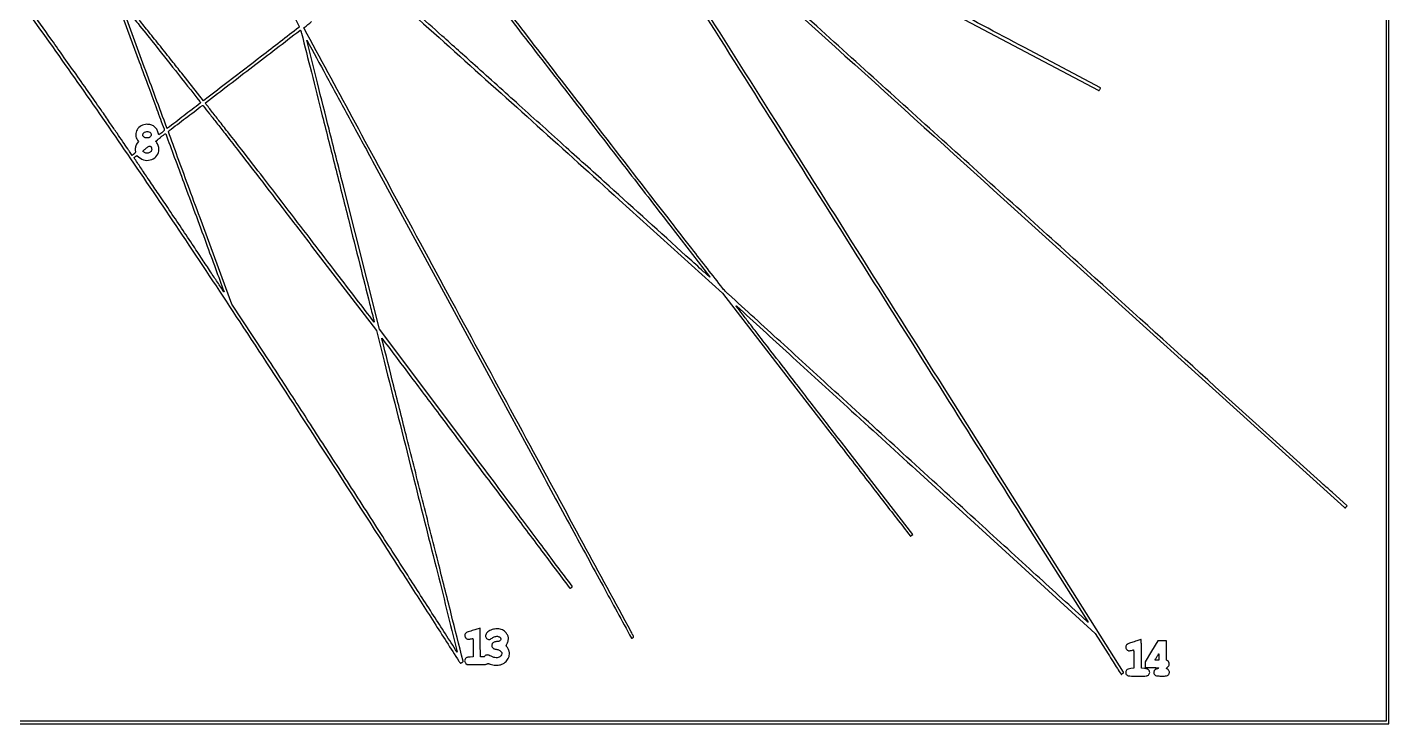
# Model space of a CAD drawing. Extents: x 0 to 7087, y 0 to 4724.
# Drawn here: x 3888 to 7087, y 0 to 1636 of the extents above; entities that cross this region are included whole.
import ezdxf

# ---------------------------------------------------------------- set-up
doc = ezdxf.new("R2010")
doc.units = 0

msp = doc.modelspace()

# ---------------------------------------------------------------- linework, layer by layer
for points in [[(5413.830573, 1926.909787, 0.000017), (6158.626144, 1253.456846), (6983.333245, 507.798792, 0.132529), (6984.381997, 507.263975, 0.169545), (6984.929086, 507.334296, 0.046336), (6985.679115, 507.800709, 0.04129), (6986.484207, 508.523342, 0.032955), (6987.227757, 509.422594), (6988.955513, 511.817239), (6953.727757, 543.687719, 0.000036), (6926.353952, 568.449172), (6679.454404, 791.75405, 0.000001), (6397.472142, 1046.787835, 0.000001), (6069.5, 1343.414553, -0.000021), (5743.678033, 1638.121174, -0.000035), (5468.71875, 1886.879035, -0.000001), (5219.850244, 2112.065315, -0.01151)], [(5252.276589, 2097.990111, 0.000002), (5820.76871, 1796.93329), (6404.232052, 1487.951359, 0.030125), (6405.682407, 1487.291829, 0.323831), (6406.678145, 1487.556497, 0.02406), (6408.449298, 1489.952588, 0.024031), (6409.979749, 1492.503578, 0.335799), (6409.823736, 1493.498054, 0.070097), (6409.526545, 1493.713506), (6231.295543, 1588.166948, 0.000028), (6035.290595, 1692.025435, 0.000017), (5802.522794, 1815.336742, -0.000087), (5569.758034, 1938.688216, -0.000145)], [(3902.728089, 1653.011621, -0.005858), (4138.32372, 1316.5, -0.002374), (4260.054164, 1136.386592, -0.001985), (4387.609985, 944.061296, -0.0017), (4531.531657, 723.549559, -0.000973), (4703.798824, 456.5, 0.000034), (4780.035513, 337.829019, 0.000057), (4844.532109, 237.473022, 0.000003), (4902.674445, 147.027982, 0.010109), (4904.177176, 144.791138, 0.020896), (4905.460734, 143.115107, 0.174344), (4906.272105, 142.639452, 0.148575), (4907.265114, 142.749098, 0.013949), (4909.52019, 143.791138, 0.027023), (4910.811953, 144.521839, 0.040576), (4911.842403, 145.305076, 0.047506), (4912.511316, 146.030606, 0.253031), (4912.591326, 146.545293, -0.023625), (4912.327304, 147.416691, -0.000001), (4884.371973, 258.307726, -0.000042), (4853.566858, 380.54706, -0.000025), (4817.047054, 525.545293, 0.000014), (4780.514216, 670.608725, 0.000024), (4749.665349, 793.063305, 0.000001), (4721.748575, 903.856146, 0.007095), (4721.309468, 905.5, -0.82996), (4721.590178, 905.63926, -0.000012), (4785.603836, 820.696875, -0.000322), (4856.564875, 726.405082, -0.000191), (4940.976981, 614, 0.000058), (5025.516993, 501.36188, 0.000095), (5096.908298, 406.303109, 0.000003), (5161.52129, 320.305004, 0.028981), (5162.544651, 319.095691, 0.062505), (5163.363206, 318.426006, 0.159029), (5164.098753, 318.241762, 0.107291), (5164.989, 318.501372, 0.020635), (5166.440023, 319.368744, 0.025762), (5167.420062, 320.085638, 0.032055), (5168.248007, 320.852559, 0.033635), (5168.83844, 321.564588, 0.157551), (5169, 322.064585, 0.161914), (5168.749357, 322.818293, 0.000004), (5102.439899, 411.490727, 0.000252), (5029.295813, 509.198235, 0.000152), (4942.412424, 625.0638), (4715.824847, 927.044534), (4630.376113, 1266.152623, -0.000103), (4597.633711, 1396.205877, -0.000172), (4570.12107, 1505.740836, -0.000001), (4545.158775, 1605.268138, -0.26365), (4545.244402, 1605.577735, -0.50107), (4545.463117, 1605.546108, -0.000002), (4590.813587, 1522.171778, -0.000208), (4640.713212, 1430.342488, -0.000124), (4699.92836, 1321.197379), (4774.94896, 1182.83777), (4875.487596, 997.415793), (4982.786728, 799.525682), (5080.806235, 618.75, 0.000199), (5167.743752, 458.565188, 0.000332), (5241.117482, 323.714062, 0.000005), (5307.768292, 201.415215, 0.274553), (5308.467458, 201, 0.084468), (5309.040217, 201.097455, 0.026303), (5309.850052, 201.430025, 0.025457), (5310.731238, 201.903624, 0.025529), (5311.55887, 202.463916, 0.090279), (5312.554425, 203.544272, 0.192373), (5312.759233, 204.64234, 0.067555), (5312.181086, 206.326883, 0.004885), (5309.923372, 210.713916, 0.002919), (5306.980115, 216.220109, 0.000001), (5194.709925, 423.334713, 0.000017), (5070.072008, 653.24502, 0.000011), (4922.729878, 925, -0.000032), (4775.598408, 1196.394231, -0.000053), (4651.653342, 1425.1125, -0.000001), (4539.128075, 1632.810979, -0.043589), (4538.612165, 1634, -0.315671), (4538.987844, 1635.262221, -0.000605), (4556.606044, 1649.184778, -0.002938)], [(5548.424573, 2408.704966, -0.000001), (5727.394647, 2299.842302, -0.000133)], [(5733.561876, 2304.782547, -0.000001), (5555.403848, 2413.623819, -0.353388)], [(5373.759285, 2042.672399, -0.000001), (5195.709751, 2137.200618, -0.192573)], [(4698.455618, 1753.028374, -0.000015), (4892.507706, 1578.986015, -0.000527), (5086.818481, 1404.331353, -0.000542), (5278.977927, 1230.866058), (5521.455854, 1011.5), (5742.2081, 726, 0.000146), (5826.895528, 616.539372, 0.000243), (5898.278733, 524.423056, 0.000003), (5963.140092, 440.80778, 0.322312), (5963.519867, 440.695509, 0.060026), (5963.854356, 440.859596, 0.005749), (5964.61131, 441.363656, 0.00726), (5965.501085, 441.990176, 0.005668), (5966.449707, 442.695509), (5968.820025, 444.5), (5813.660013, 645.08811, -0.000003), (5750.388437, 726.885564, -0.000003), (5688.581924, 806.791184, -0.000003), (5635.4871, 875.435925, -0.000016), (5605.746536, 913.889739, -0.000612), (5585.610241, 939.993218, -0.001048), (5568.880615, 961.830058, -0.000122), (5554.168376, 981.127028, -0.826925), (5554.324861, 981.301629, -0.04938), (5555.34416, 980.541909, -0.000001), (5678.911179, 867.897119, -0.000083), (5815.083982, 743.718437, -0.00005), (5976.578325, 596.369414), (6397.5, 212.238828), (6427.845889, 164.119414, 0.000612), (6439.513164, 145.668724, 0.001014), (6449.406716, 130.135078, 0.000049), (6458.355221, 116.150959, 0.255729), (6458.631073, 116, 0.147366), (6459.712343, 116.325759, 0.018525), (6461.72074, 117.766551, 0.016033), (6463.634384, 119.350485, 0.215058), (6464, 120.161212, 0.141638), (6463.71648, 121.141997), (6042.487742, 788.839111, 0.000046), (5634.757854, 1435.006179, 0.000057), (5254.799957, 2036.884536, -0.000387)], [(5300.739491, 1949.8517, 0.000003), (5457.26281, 1701.835685, 0.000005), (5643.136416, 1407.324188, 0.000004), (5850.67387, 1078.5, -0.000008), (6053.543664, 757.065756, -0.000013), (6224.468476, 486.221875), (6379.708725, 240.217416, -0.011697), (6380.437722, 239, -0.688923), (6380.315703, 238.852267, -0.0774), (6379.748001, 239.148223, -0.021369), (6378.529149, 240.129405, -0.007891), (6376.894454, 241.610971, 0.003129), (6373.302642, 244.929171, 0.000001), (6251.150246, 356.366988, 0.000021), (6115.390666, 480.20745, 0.000013), (5955, 626.4969, -0.000032), (5794.395754, 772.992605, -0.000052), (5657.933736, 897.508972, -0.000006), (5536.077284, 1008.724183, -0.00459), (5529.987185, 1014.385929, -0.037759), (5522.709085, 1022.402223, -0.000158), (5449.733984, 1116.16383, -0.000573), (5350.694719, 1243.798588, -0.000147), (5190.987185, 1450.23205, -0.000106), (5063.865964, 1614.717554, -0.000176), (4956.814158, 1753.396521, -0.000003), (4859.701831, 1879.292647, -0.124838)], [(3615.925633, 3667.053647, -0.000002), (3641.728749, 3715.748958, -0.000001), (3683.548406, 3794.66941, -0.000001), (3731.295565, 3884.775511, -0.000001), (3778.830453, 3974.480516), (3893.809256, 4191.461032), (3888.744859, 4194.230516, 0.001317), (3886.791169, 4195.292222, 0.002114)], [(1840.425828, 3215.248007, -0.000001), (1750.933564, 3201.206536, -0.000135)], [(2454.393481, 3501.026403, 0.000001), (2517.540201, 3531.39011, 0.062771)], [(5195.527972, 2138.637991, -0.000003), (5370.619532, 2273.225485, -0.00001), (5544.780584, 2407.090447, -0.077987)], [(3593.512849, 3650.132812, -0.000002), (3543.723597, 3556.255828, -0.018461)], [(4855.40854, 1872.752403, -0.000002), (4948.625335, 1752.293917, -0.000079), (5051.570331, 1619.219645, -0.000048), (5173.517052, 1461.5, -0.000009), (5295.420491, 1303.799295, -0.000015), (5398.226401, 1170.790625), (5491.413597, 1050.218671, -0.006887), (5492.328946, 1049, -0.900865), (5492.066395, 1048.762833, -0.000444), (5472.725826, 1066.169866, -0.000346), (5435.942826, 1099.380921, -0.000007), (5255.393911, 1262.628952, 0.000337), (5154.779954, 1353.481145, 0.000256), (5044.301138, 1453.003505, 0.000258), (4940.524299, 1546.295393, 0.000603), (4862.716426, 1616, -0.000193), (4801.141341, 1671.071486, -0.000321)], [(5982.658973, 2709.702957, -0.000002), (6088.233851, 2670.531374, -0.000202)], [(6450.22633, 2376, -0.000003), (6305.76258, 2478.782248, -0.000005), (6175.84193, 2571.220518, -0.000003), (6066.608729, 2648.942153, -0.000054)], [(2087.308865, 3324.525265, -0.000002), (2150.352133, 3354.892074, -0.000188)], [(6711.845562, 3203.125316, -0.000005), (6530, 3197.515082, 0.000023)], [(6519.576902, 2970.695787, 0.000005), (6714.675247, 2962.081574, 0.102992)], [(2510.846271, 3352.20417, -0.000001), (2507.660792, 3319.483316, -0.120384)], [(1855.853411, 3386.98061, -0.000004), (1741.150748, 3416.605863, -0.00028)], [(3923.171421, 2194.538956, -0.000002), (3893.143163, 2276.220358, -0.113392)], [(6592.07559, 1781.357108, 0.00001), (6395.801089, 1900.967422, 0.000006), (6162.72301, 2042.995235, -0.000108)], [(6342.5, 2583.481484, -0.00001), (6049.295709, 2692.671082, -0.000553)], [(5744.925067, 2555.105274, -0.000006), (5842.673948, 2531.435278, -0.000108)], [(4859.890578, 1881.733249, -0.000009), (5021.586333, 2005.990905, -0.000015), (5182.878677, 2129.926264, -0.150918)], [(6753.841015, 2150.587542, 0.000005), (6812.411778, 2109.030707, 0.095651)], [(4749.291576, 1717.541033, -0.000006), (4702.305543, 1759.707099, -0.184586)], [(4527.710281, 1636.687387, -0.137868), (4526.833791, 1635.511194, -0.000012), (4438.717368, 1567.638108, -0.000448), (4360.809102, 1507.742073, -0.001564), (4310.406104, 1469.313829), (4302.239372, 1463.127659), (4251.419449, 1527.813829, 0.001108), (4228.436611, 1556.934528, 0.000681), (4201.254712, 1591.123437, 0.000683), (4174.279299, 1624.863181, 0.001223), (4152.010022, 1652.5, -0.000249)], [(4487.969553, 1711.491695, -0.000016), (4527.646661, 1637.689184, -0.218285)], [(4093.488149, 1712.5), (4151.604295, 1555, -0.000063), (4173.935448, 1494.457239, -0.000102), (4192.850199, 1443.12471, -0.000009), (4209.808912, 1397.069185, -0.012092), (4210.405975, 1395.31816, -0.143579), (4210.432307, 1393.948517, -0.107259), (4209.73165, 1392.601657, -0.049101), (4208.006359, 1390.89734, -0.008295), (4204.354084, 1388.035957), (4197.616659, 1382.935594), (4196.267455, 1388.217797, 0.078212), (4192.680934, 1396.556562, 0.092962), (4186.862975, 1402.830801, 0.090532), (4179.032429, 1406.682672, 0.070159), (4169.600777, 1407.978038, 0.124569), (4156.364593, 1404.577685, 0.133907), (4146.759573, 1395.34653, 0.141368), (4143.482243, 1382.933746, 0.144364), (4147.363129, 1370.796828), (4149.723049, 1367.319293), (4146.846773, 1363.461723, 0.046205), (4144.474509, 1359.578071, 0.050431), (4142.937573, 1355.434977, 0.04979), (4142.248088, 1351.021029, 0.043083), (4142.391842, 1346.333203, -0.01604), (4142.67141, 1343.04003, -0.108722), (4142.406181, 1341.43712, -0.112749), (4141.495285, 1340.120202, -0.017819), (4139.084753, 1338.067126), (4135.171593, 1334.967845), (4128.743742, 1344.233923, -0.001574), (4124.542787, 1350.330696, -0.000116), (4113.084196, 1367.081215, -0.000161), (4099.428512, 1387.067276, -0.000122), (4084.460992, 1409, 0.002414), (4064.89332, 1437.393195, 0.000783), (4035.694089, 1479.1875, 0.000781), (4003.095037, 1525.538588, 0.000878), (3971.603947, 1570, -0.000064), (3942.686682, 1610.686829, -0.000102), (3917.957792, 1645.505054, -0.000019), (3896.142354, 1676.236927, -0.005226)]]:
    msp.add_lwpolyline(points, format="xyb")
for points in [[(0, 2362), (0, 0), (3543.5, 0), (7087, 0), (7087, 2362), (7087, 4724), (3543.5, 4724), (0, 4724)], [(7081, 2362), (7081, 6), (3543.5, 6), (6, 6), (6, 2362), (6, 4718), (3543.5, 4718), (7081, 4718)]]:
    msp.add_lwpolyline(points, close=True)
for points in [[(4148.7823, 1644.35216, -0.002336), (4184.804374, 1599.478419, -0.0008), (4236.590208, 1534.131803, -0.000046), (4294.121039, 1461.282882, -0.110023), (4295.274692, 1458.889691, -0.294568), (4294.732977, 1457.372331, -0.00018), (4256.494207, 1428.024792, -0.000165), (4218.175614, 1398.657978, -0.4011), (4216.91655, 1398.796185, -0.086373), (4216.413249, 1399.662639, -0.000002), (4163.521496, 1542.817655, -0.000025), (4112.636363, 1680.564558, -0.006201), (4108.217767, 1693, -0.814597), (4108.700746, 1693.284705, -0.010312), (4112.801554, 1688.567992, -0.003318), (4121.349899, 1678.176777, -0.00017)], [(4531.944347, 1625.25, -0.005763), (4532.751326, 1622.199322, -0.000003), (4555.914252, 1530.364063, -0.000043), (4581.682457, 1428.159675, -0.000026), (4612.085907, 1307.5, 0.000025), (4642.860077, 1185.367975, 0.000037), (4669.825196, 1078.409281, 0.000016), (4692.903552, 986.908904, 0.000771), (4697.564093, 968.55287, -0.001015), (4699.991941, 958.970983, -0.001676), (4701.99907, 950.866607, -0.000132), (4703.771594, 943.596983, -0.261822), (4703.709789, 943.376455, -0.452929), (4703.534067, 943.387924, -0.000002), (4661.54447, 998.048178, -0.000214), (4615.336566, 1058.253358, -0.000128), (4560.490252, 1129.814931, 0.000425), (4501.694364, 1206.435497, 0.000436), (4443.273699, 1282.296207, 0.000422), (4392.473984, 1348.027309, 0.001843), (4362.25, 1386.770929, -0.000521), (4341.07027, 1413.773288, -0.000861), (4323.24899, 1436.62362, -0.000044), (4307.219895, 1457.252844, -0.190101), (4307.065712, 1457.779584, -0.209358), (4307.595964, 1458.741688, -0.000007), (4418.242351, 1543.611066, -0.00001), (4528.704448, 1628.333365, -0.139049), (4530.202996, 1628.928321, -0.291401), (4530.531848, 1628.763138, -0.024019), (4531.004504, 1627.877382, -0.026209), (4531.495526, 1626.681967, -0.016804)], [(4353.112141, 1386.093345, -0.001904), (4382.088186, 1348.921989, -0.00037), (4434.10028, 1281.569835, -0.000393), (4494.633843, 1202.935374, -0.000363), (4556.654769, 1122.116272), (4708.809538, 923.545854), (4726.858384, 852.022927, -0.000088), (4793.395259, 588.158632, -0.000151), (4848.809247, 367.960888, -0.000001), (4898.839336, 168.901813, -0.263782), (4898.688213, 168.35488, -0.478083), (4898.414802, 168.384115, -0.000002), (4843.102606, 254.234542, -0.000233), (4782.228791, 348.814989, -0.00014), (4709.988807, 461.239371, 0.000412), (4630.660856, 584.547043, 0.000455), (4553.731056, 703.672829, 0.000459), (4487.352274, 806.04919, 0.00172), (4445.379034, 870.170737), (4369.092528, 985.841473), (4294.493233, 1188.011643, -0.000248), (4265.910714, 1265.591072, -0.000412), (4241.896496, 1331.037206, -0.000011), (4220.196805, 1390.330371, -0.177352), (4220.196969, 1391.008643, -0.143531), (4221.710223, 1393.056406, -0.0002), (4260.608235, 1422.557658, -0.000109), (4299.976239, 1452.377141, -0.391818), (4301.040525, 1452.271616, -0.014602), (4301.576047, 1451.630506, -0.000009), (4316.618612, 1432.513457, -0.000112), (4333.360532, 1411.226164, -0.000069)], [(4282.589239, 1200.050287, -0.000164), (4308.800007, 1128.944133, -0.000272), (4330.82197, 1069.040736, -0.000003), (4350.783185, 1014.650319, -0.292196), (4350.726545, 1014.393212, -0.473475), (4350.530129, 1014.412722, -0.000016), (4335.574832, 1036.877452, -0.00063), (4319.073717, 1061.733739, -0.000377), (4299.523296, 1091.312354, 0.001266), (4276.064235, 1126.667752, 0.000714), (4247.438252, 1169.441754, 0.000712), (4218.433425, 1212.515513, 0.001168), (4193.737894, 1248.893618, -0.001013), (4172.763572, 1279.769493, -0.001687), (4155.236492, 1305.872894, -0.000115), (4139.604325, 1329.336473, -0.380381), (4139.693618, 1329.972455, -0.009819), (4140.170793, 1330.362057, -0.001633), (4141.105572, 1331.090251, -0.001791), (4142.210784, 1331.939119, -0.001585), (4143.367904, 1332.8155), (4146.235808, 1334.973327), (4151.050072, 1330.644889, 0.14112), (4165.243999, 1323.754789, 0.13698), (4181.109212, 1325.358379, 0.143352), (4193.346481, 1334.811975, 0.158372), (4197.956076, 1349, 0.048315), (4197.522517, 1353.476365, 0.039447), (4196.22927, 1358.113817, 0.040353), (4194.275935, 1362.356442, 0.060492), (4191.866484, 1365.640505), (4189.857103, 1367.78101), (4194.178551, 1371.357165, -0.004619), (4201.211946, 1377.068925, -0.007795), (4207.226023, 1381.709973, -0.003023), (4212.359594, 1385.497202, -0.229483), (4213.341714, 1385.674301, -0.239668), (4213.812008, 1385.242104, -0.000016), (4234.030382, 1331.050126, -0.000558), (4256.299128, 1271.15283, -0.000336)], [(4178.25, 1387.938568, -0.084366), (4179.562561, 1385.606033, -0.104976), (4179.896778, 1383.146053, -0.102147), (4179.202661, 1380.71147, -0.076165), (4177.545455, 1378.454545, -0.046883), (4176.063758, 1377.227405, -0.070994), (4174.563462, 1376.491071, -0.057613), (4172.696245, 1376.113723, -0.02108), (4170, 1376, -0.02108), (4167.303755, 1376.113723, -0.057613), (4165.436538, 1376.491071, -0.070994), (4163.936242, 1377.227405, -0.046883), (4162.454545, 1378.454545, -0.047771), (4160.84491, 1380.405104, -0.107793), (4160.138443, 1382.175394, -0.110597), (4160.242275, 1384.049295, -0.051928), (4161.145985, 1386.315741, -0.143814), (4164.365929, 1389.644076, -0.105813), (4169.286898, 1391.195681, -0.105468), (4174.425446, 1390.599198, -0.141989)], [(4179.443296, 1354.777494, -0.081525), (4180.484583, 1352.612604, -0.058086), (4180.939597, 1349.955374, -0.057831), (4180.771738, 1347.250671, -0.078632), (4179.970356, 1344.944609, -0.103083), (4178.43726, 1343.112727, -0.052539), (4175.88878, 1341.502375, -0.050407), (4172.88369, 1340.378702, -0.064363), (4169.953952, 1340, -0.071498), (4167.33027, 1340.377106, -0.041299), (4164.349114, 1341.526737, -0.040632), (4161.781889, 1343.037241, -0.148921), (4160.63509, 1344.508557, -0.319245), (4161.024581, 1346.023636, -0.00673), (4167.337554, 1351.209309, -0.009696), (4173.650439, 1356.056584, -0.151384), (4176.193296, 1356.941637, -0.106642), (4176.9543, 1356.804707, -0.049278), (4177.846468, 1356.329995, -0.045712), (4178.722347, 1355.623407, -0.047435)], [(4940, 220.79418, 0.002645), (4927.300001, 216.793351, 0.026122), (4922.065655, 214.806938, 0.067069), (4919.230296, 213.072946, 0.103046), (4917.421361, 210.847928, 0.102364), (4916.538986, 207.699297, 0.09736), (4916.953422, 204.398286, 0.096349), (4918.594283, 201.472431, 0.097894), (4921.204286, 199.39436, 0.084201), (4923.664056, 198.60848, 0.057994), (4926.595105, 198.534079, 0.045585), (4930.113363, 199.180068, 0.023432), (4934.371247, 200.588967, -0.440515), (4935.283964, 200.132812, -0.050358), (4935.738574, 197.588616, -0.01742), (4935.957512, 192.296958, -0.001629), (4936, 179.252026), (4936, 157.290074), (4929.25, 156.717357, 0.011523), (4923.713389, 156.118814, 0.063882), (4920.824956, 155.355614, 0.109269), (4918.980437, 154.083971, 0.068176), (4917.463015, 151.928479, 0.051062), (4916.314333, 149.012104, 0.104903), (4916.157736, 146.573833, 0.106636), (4917.00379, 144.308071, 0.053941), (4918.923077, 141.923077), (4921.846154, 139), (4944.200571, 139, 0.002438), (4956.139418, 139.058215, 0.012955), (4962.665147, 139.291026, 0.021073), (4966.70001, 139.710984, 0.116818), (4968.712359, 140.511082, -0.058847), (4970.104813, 141.25999, -0.112367), (4971.354017, 141.451473, -0.06561), (4972.980185, 141.117214, -0.010427), (4976.03818, 139.984951, 0.08094), (4988.419523, 137.294964, 0.087844), (5000.647656, 138.804532, 0.092592), (5011.106914, 144.286003, 0.102677), (5018.4375, 153.010821, 0.071172), (5020.997674, 159.980391, 0.081853), (5021.327399, 167.052735, 0.078702), (5019.354542, 174.076294, 0.059845), (5015.166429, 180.900182, -0.042418), (5014.100292, 182.509047, -0.156986), (5013.874323, 183.690297, -0.083563), (5014.317124, 185.178738, -0.00709), (5016.132416, 188.751727, 0.071428), (5018.609903, 195.719098, 0.08916), (5018.755083, 202.573474, 0.088314), (5016.499145, 209.099074, 0.068661), (5011.969314, 215.105982, 0.050851), (5007.239339, 218.977733, 0.064087), (5002.164616, 221.46892, 0.060097), (4996.364571, 222.694822, 0.038102), (4989.448209, 222.77837, 0.07761), (4977.815202, 220.189247, 0.10512), (4968.854072, 214.274847, 0.159876), (4965.264491, 207.04573, 0.236573), (4967.454545, 200.454545, 0.09611), (4970.266808, 198.5562, 0.113912), (4973.416904, 197.998298, 0.099866), (4976.811979, 198.867475, 0.05999), (4980.328016, 201.118848, -0.050732), (4983.839011, 203.459487, -0.05663), (4987.624966, 204.943111, -0.06039), (4991.417632, 205.476461, -0.074733), (4994.950591, 205.01417, -0.034516), (4997.868145, 203.954784, -0.092917), (4999.678714, 202.709154, -0.118578), (5000.66158, 201.094598, -0.077851), (5001, 198.934259, -0.120952), (5000.406342, 196.516058, -0.117037), (4998.755939, 194.613258, -0.096478), (4996.129139, 193.40557, -0.059715), (4992.745375, 193, 0.050657), (4989.140858, 192.633873, 0.047924), (4985.612567, 191.549285, 0.051754), (4982.717954, 189.977636, 0.120215), (4981.080491, 188.1504, 0.07786), (4980.205706, 185.645522, 0.068983), (4980.087316, 182.88349, 0.071014), (4980.717596, 180.270643, 0.093151), (4982.027677, 178.200667, 0.048868), (4983.56604, 176.842917, 0.068845), (4985.179802, 175.98633, 0.040633), (4987.528658, 175.338061, 0.007317), (4992, 174.554706, -0.093556), (4999.060682, 172.014345, -0.163799), (5003.087556, 167.368443, -0.203432), (5003.023283, 161.994164, -0.142059), (4999.088915, 157.280936, -0.08712), (4994.838972, 155.387144, -0.076836), (4990.00303, 154.94088, -0.063383), (4984.47104, 155.99302, -0.035816), (4978.137539, 158.567937, 0.028688), (4972.803775, 160.825439, 0.079998), (4968.819305, 161.564367, 0.124625), (4965.872077, 160.892117, 0.135907), (4963.711765, 158.910071, -0.091717), (4962.878346, 157.999465, -0.084084), (4961.749752, 157.413439, -0.057849), (4960.141662, 157.094839, -0.020008), (4957.772581, 157), (4953.026255, 157), (4952.763128, 190.829723), (4952.5, 224.659446)], [(6488.655633, 192.655888, 0.008849), (6477.815127, 188.914879, 0.054563), (6472.53307, 186.304368, 0.119647), (6469.940423, 183.601582, 0.132376), (6469, 180.111722, 0.083428), (6469.419723, 177.613761, 0.068885), (6470.645336, 175.203924, 0.068627), (6472.485135, 173.209475, 0.081517), (6474.69837, 171.92458, 0.090214), (6476.755734, 171.543012, 0.037237), (6479.592113, 171.744732, 0.032317), (6482.929368, 172.456221, 0.02294), (6486.562546, 173.662375, -0.469543), (6487.35587, 173.21699, -0.028569), (6487.73992, 170.139104, -0.014831), (6487.953102, 164.434545, -0.001924), (6488, 152.243899), (6488, 130.273821), (6481.379793, 129.742414, 0.0515), (6474.964914, 128.555157, 0.129725), (6470.93129, 126.115709, 0.161575), (6469.141608, 122.396367, 0.093774), (6469.436405, 117.397359, 0.176919), (6471.374168, 114.541213, 0.109419), (6475.142452, 112.91909, 0.041839), (6482.285349, 112.167097, 0.005373), (6497.70034, 112.004967, 0.001704), (6511.660101, 112.055713, 0.021357), (6516.932676, 112.318245, 0.060071), (6519.953351, 112.969843, 0.085815), (6522.35, 114.29057, 0.109756), (6524.497807, 116.961381, 0.108041), (6525.328324, 120.30587, 0.105155), (6524.693866, 123.765266, 0.098939), (6522.700978, 126.753568, 0.05454), (6521.083832, 128.051763, 0.06607), (6519.321615, 128.871727, 0.045405), (6516.9254, 129.389508, 0.01266), (6513.100978, 129.760662), (6506, 130.268735), (6506, 164.134367, 0.002076), (6505.946122, 177.113708, 0.003476), (6505.779688, 188.024325, 0.00049), (6505.556666, 197.641819, 0.444014), (6505.25, 197.905888, 0.045095), (6504.681778, 197.781826, 0.00033), (6500.06603, 196.32488, 0.001248), (6494.782923, 194.638928, 0.0008)], [(6529.75, 170.190603), (6515, 145.4375), (6515, 138.71875), (6515, 132), (6530.440983, 132, -0.005358), (6536.39923, 131.936154, -0.008458), (6541.50674, 131.740204, -0.003309), (6545.838092, 131.471834, -0.241731), (6546.428563, 131.115588, -0.382426), (6546.354596, 130.701963, -0.046984), (6545.512997, 130.163225, -0.036716), (6544.204476, 129.606729, -0.020513), (6542.544182, 129.115442, 0.057906), (6539.237355, 127.861833, 0.093789), (6536.878245, 126.011667, 0.102362), (6535.489858, 123.556599, 0.080466), (6535.031803, 120.527494, 0.116816), (6536.075249, 116.319808, 0.168738), (6538.827134, 113.700023, 0.0887), (6544.11777, 112.35165, 0.018155), (6553.7994, 112, 0.015718), (6562.440217, 112.271703, 0.077909), (6567.173496, 113.322064, 0.142487), (6569.90377, 115.427703, 0.104018), (6571.486645, 118.939197, 0.096484), (6571.552773, 121.713441, 0.067459), (6570.616049, 124.707084, 0.070346), (6568.98602, 127.203598, 0.136992), (6567.010967, 128.496519, -0.103611), (6565.541515, 129.32585, -0.242908), (6565.093942, 130.466551, -0.183273), (6565.741405, 131.756467, -0.063002), (6567.473543, 132.985841, 0.145339), (6570.38254, 135.86391, 0.124946), (6571.465316, 140.043654, 0.120523), (6570.433526, 144.352914, 0.129684), (6567.544635, 147.562711), (6565, 149.23002), (6565, 172.11501), (6565, 195), (6554.75, 194.971853), (6544.5, 194.943706)], [(6547, 156.5), (6547, 149), (6542.5, 149, -0.012), (6540.774733, 149.041414, -0.019784), (6539.321875, 149.168956, -0.01465), (6538.188741, 149.347665, -0.360806), (6538, 149.57517, -0.133996), (6538.280203, 150.601962, -0.00138), (6542.128381, 157.086669, -0.000839), (6546.09748, 163.708003, -0.263108), (6546.613966, 164, -0.39625), (6546.77015, 163.85317, -0.002573), (6546.886602, 161.796875, -0.008032), (6546.972251, 159.37581, -0.004824)]]:
    msp.add_lwpolyline(points, format="xyb", close=True)

doc.saveas('drawing.dxf')
